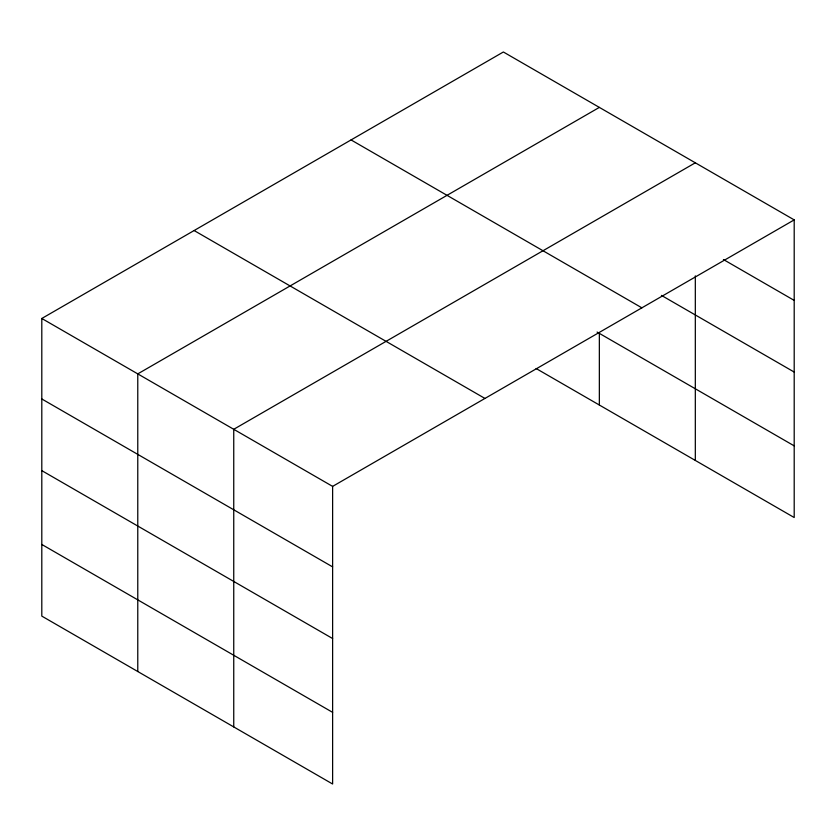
<?xml version="1.0" encoding="UTF-8"?>
<svg xmlns="http://www.w3.org/2000/svg" width="836" height="836" viewBox="0 0 836 836"><rect width="100%" height="100%" fill="white"/><g stroke="black" fill="none" stroke-linecap="round" stroke-linejoin="round"><path stroke-width="1.25" d="M794.2 219.889L503.376 51.989L41.8 318.474L41.8 616.111L332.623 784.011L332.623 486.385L794.2 219.889L794.2 517.526L536.116 368.519M599.349 107.395L137.773 373.88L137.773 671.517M695.322 162.801L233.746 429.296L233.746 726.923M723.412 259.526L794.2 300.396M661.443 295.401L794.2 372.051M351.057 139.925L641.881 307.836M597.092 332.07L794.2 445.87M194.119 230.537L484.943 398.438M41.8 318.474L332.623 486.385M41.8 398.971L332.623 566.881M41.8 470.626L332.623 638.537M41.8 544.455L332.623 712.356M695.322 275.87L695.322 460.437M599.349 333.376L599.349 405.032"/></g></svg>
